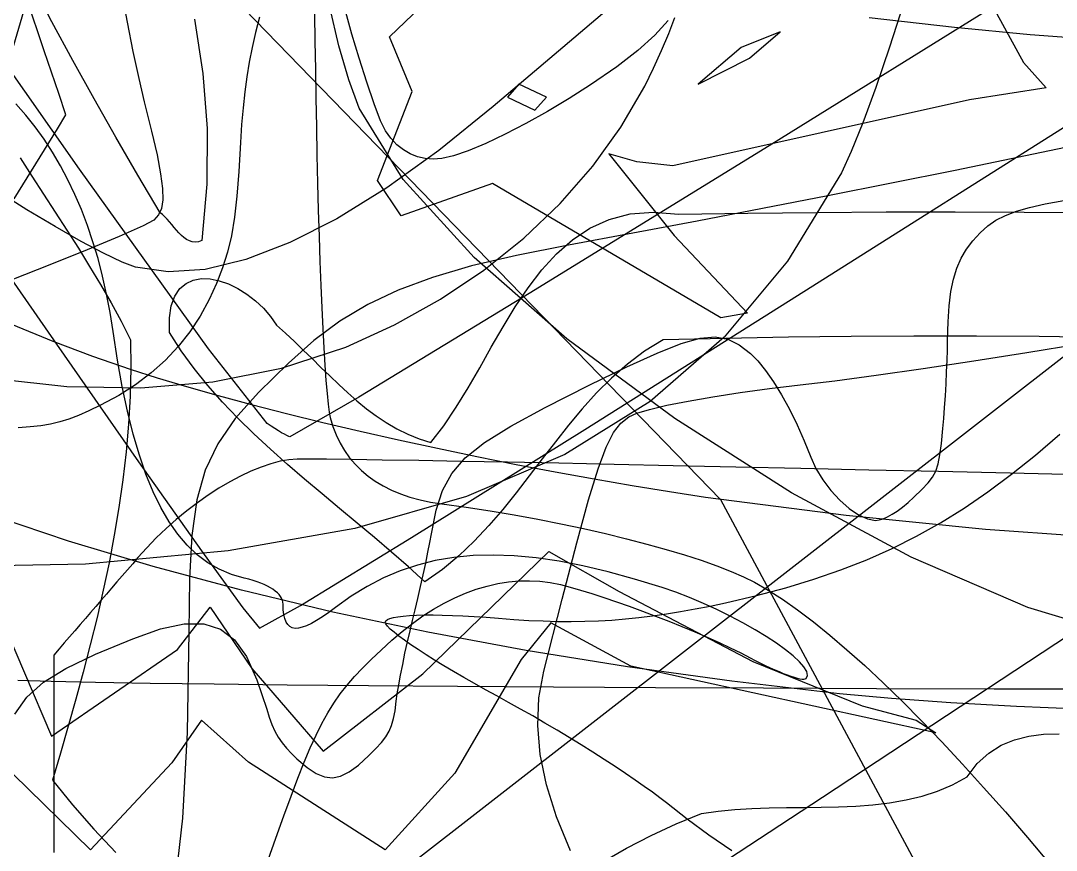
# Model space of a CAD drawing. Extents: x -75 to 75, y -75 to 75.
# Drawn here: x -33.24 to -5.25, y -57.12 to -34.69 of the extents above; entities that cross this region are included whole.
import ezdxf

# ---------------------------------------------------------------- set-up
doc = ezdxf.new("R2010")
doc.units = 0
for name, color, linetype in [('butterfly', 7, 'CONTINUOUS'), ('cat', 7, 'CONTINUOUS'), ('crown', 7, 'CONTINUOUS'), ('darth', 7, 'CONTINUOUS'), ('heart', 7, 'CONTINUOUS'), ('hellokitty', 7, 'CONTINUOUS'), ('ironman', 7, 'CONTINUOUS'), ('jackskellington', 7, 'CONTINUOUS'), ('nes', 7, 'CONTINUOUS'), ('skullbones', 7, 'CONTINUOUS'), ('star', 7, 'CONTINUOUS'), ('stormtrooper', 7, 'CONTINUOUS'), ('thundercats', 7, 'CONTINUOUS'), ('wolf', 7, 'CONTINUOUS')]:
    doc.layers.add(name, color=color, linetype=linetype)

msp = doc.modelspace()

# ---------------------------------------------------------------- linework, layer by layer
at = {"layer": 'butterfly', "color": 7}
for p, q in [((-17.395187, -34.398277), (-18.705168, -35.507052)), ((-9.369595, -34.202229), (-9.755577, -35.398899)), ((-15.725856, -35.036156), (-15.556758, -34.603097)), ((-15.921743, -35.497248), (-15.725856, -35.036156)), ((-18.705168, -35.507052), (-20.467573, -37.009917)), ((-16.139768, -35.973865), (-15.921743, -35.497248)), ((-9.755577, -35.398899), (-10.129051, -36.492059)), ((-16.375278, -36.453479), (-16.139768, -35.973865)), ((-17.016325, -37.563885), (-16.375278, -36.453479)), ((-10.129051, -36.492059), (-10.478501, -37.446983)), ((-20.467573, -37.009917), (-21.936827, -38.197739)), ((-10.478501, -37.446983), (-10.792413, -38.228953)), ((-17.78087, -38.624888), (-17.016325, -37.563885)), ((-21.936827, -38.197739), (-23.350092, -39.209458)), ((-10.792413, -38.228953), (-11.059271, -38.803247)), ((-18.659884, -39.628606), (-17.78087, -38.624888)), ((-11.059271, -38.803247), (-12.515298, -41.19335)), ((-33.076521, -39.798142), (-33.886386, -39.291187)), ((-23.350092, -39.209458), (-24.6982, -40.040952)), ((-19.644338, -40.567147), (-18.659884, -39.628606)), ((-32.311286, -40.256957), (-33.076521, -39.798142)), ((-31.612871, -40.654647), (-32.311286, -40.256957)), ((-24.6982, -40.040952), (-25.971983, -40.68811)), ((-20.7252, -41.432627), (-19.644338, -40.567147)), ((-31.003466, -40.978224), (-31.612871, -40.654647)), ((-25.971983, -40.68811), (-27.16227, -41.146817)), ((-30.50527, -41.2147), (-31.003466, -40.978224)), ((-27.16227, -41.146817), (-28.25989, -41.412962)), ((-30.14047, -41.35109), (-30.50527, -41.2147)), ((-29.25568, -41.482425), (-30.14047, -41.35109)), ((-28.25989, -41.412962), (-29.25568, -41.482425)), ((-21.893443, -42.217154), (-20.7252, -41.432627)), ((-12.515298, -41.19335), (-14.22791, -43.248978)), ((-23.140034, -42.912846), (-21.893443, -42.217154)), ((-24.455947, -43.511809), (-23.140034, -42.912846)), ((-14.22791, -43.248978), (-16.225612, -44.984901)), ((-26.189707, -44.083422), (-24.455947, -43.511809)), ((-28.049373, -44.450968), (-26.189707, -44.083422)), ((-34.017145, -44.35326), (-31.999761, -44.583483)), ((-29.998281, -44.616858), (-28.049373, -44.450968)), ((-31.999761, -44.583483), (-29.998281, -44.616858)), ((-16.225612, -44.984901), (-18.536911, -46.415884)), ((-18.536911, -46.415884), (-21.190314, -47.556697)), ((-21.190314, -47.556697), (-24.214328, -48.422103)), ((-24.214328, -48.422103), (-27.637458, -49.026866)), ((-27.637458, -49.026866), (-31.488213, -49.385753)), ((-31.488213, -49.385753), (-34.411039, -49.436266))]:
    msp.add_line(p, q, dxfattribs=at)
at = {"layer": 'cat', "color": 7}
for p, q in [((-32.801506, -34.931624), (-32.9969, -34.357166)), ((-32.606104, -35.506076), (-32.801506, -34.931624)), ((-32.410702, -36.080533), (-32.606104, -35.506076)), ((-32.215311, -36.654983), (-32.410702, -36.080533)), ((-32.019909, -37.229443), (-32.215311, -36.654983)), ((-32.253758, -37.608307), (-32.019909, -37.229443)), ((-32.487608, -37.98717), (-32.253758, -37.608307)), ((-32.721457, -38.366037), (-32.487608, -37.98717)), ((-32.955306, -38.744903), (-32.721457, -38.366037)), ((-33.189156, -39.123767), (-32.955306, -38.744903)), ((-33.423013, -39.502633), (-33.189156, -39.123767)), ((-26.479617, -46.668095), (-26.743839, -46.758344)), ((-26.228377, -46.601219), (-26.479617, -46.668095)), ((-25.992442, -46.558928), (-26.228377, -46.601219)), ((-25.774154, -46.542531), (-25.992442, -46.558928)), ((-25.468288, -46.541967), (-25.774154, -46.542531)), ((-24.975316, -46.546031), (-25.468288, -46.541967)), ((-24.306125, -46.55413), (-24.975316, -46.546031)), ((-23.471605, -46.566971), (-24.306125, -46.55413)), ((-22.482656, -46.583764), (-23.471605, -46.566971)), ((-21.35016, -46.604394), (-22.482656, -46.583764)), ((-20.085031, -46.628665), (-21.35016, -46.604394)), ((-18.698135, -46.656295), (-20.085031, -46.628665)), ((-17.20039, -46.687051), (-18.698135, -46.656295)), ((-15.602674, -46.720743), (-17.20039, -46.687051)), ((-13.915882, -46.757167), (-15.602674, -46.720743)), ((-27.301826, -47.003809), (-27.590918, -47.156565)), ((-27.018687, -46.870651), (-27.301826, -47.003809)), ((-26.743839, -46.758344), (-27.018687, -46.870651)), ((-12.150921, -46.796017), (-13.915882, -46.757167)), ((-10.318666, -46.837196), (-12.150921, -46.796017)), ((-8.430018, -46.880399), (-10.318666, -46.837196)), ((-6.495871, -46.925422), (-8.430018, -46.880399)), ((-4.527119, -46.972065), (-6.495871, -46.925422)), ((-27.590918, -47.156565), (-27.883613, -47.327665)), ((-28.176946, -47.516409), (-28.4683, -47.721777)), ((-27.883613, -47.327665), (-28.176946, -47.516409)), ((-28.4683, -47.721777), (-28.755882, -47.942048)), ((-28.755882, -47.942048), (-29.037892, -48.175522)), ((-29.312526, -48.42046), (-29.577981, -48.675152)), ((-29.037892, -48.175522), (-29.312526, -48.42046)), ((-29.577981, -48.675152), (-29.83245, -48.937886)), ((-29.83245, -48.937886), (-30.07415, -49.206946)), ((-30.07415, -49.206946), (-30.216435, -49.371611)), ((-30.358709, -49.536285), (-30.500992, -49.70095)), ((-30.216435, -49.371611), (-30.358709, -49.536285)), ((-30.500992, -49.70095), (-30.643268, -49.865624)), ((-30.785551, -50.03029), (-30.927825, -50.194964)), ((-30.643268, -49.865624), (-30.785551, -50.03029)), ((-31.07011, -50.359637), (-31.212384, -50.524303)), ((-30.927825, -50.194964), (-31.07011, -50.359637)), ((-31.212384, -50.524303), (-31.354669, -50.688977)), ((-31.496943, -50.853642), (-31.639228, -51.018316)), ((-31.354669, -50.688977), (-31.496943, -50.853642)), ((-31.781502, -51.182981), (-31.923787, -51.347655)), ((-31.639228, -51.018316), (-31.781502, -51.182981)), ((-31.923787, -51.347655), (-32.066063, -51.51232)), ((-32.208346, -51.676994), (-32.350623, -51.841668)), ((-32.066063, -51.51232), (-32.208346, -51.676994)), ((-32.350623, -51.841668), (-32.350623, -52.025649)), ((-32.350623, -52.025649), (-32.350623, -52.209627)), ((-32.350623, -52.209627), (-32.350623, -52.393607)), ((-32.350623, -52.393607), (-32.350623, -52.577585)), ((-32.350623, -52.577585), (-32.350623, -52.761566)), ((-32.350623, -52.761566), (-32.350623, -52.945544)), ((-32.350623, -52.945544), (-32.350623, -53.129521)), ((-32.350623, -53.129521), (-32.350623, -53.313502)), ((-32.350623, -53.313502), (-32.350623, -53.49748)), ((-32.350623, -53.49748), (-32.350623, -53.681461)), ((-32.350623, -53.681461), (-32.350623, -53.865441)), ((-32.350623, -53.865441), (-32.350623, -54.049419)), ((-32.350623, -54.049419), (-32.350623, -54.233397)), ((-32.350623, -54.233397), (-32.350623, -54.417378)), ((-32.350623, -54.417378), (-32.350623, -54.601356)), ((-32.350623, -54.601356), (-32.350623, -54.785336)), ((-32.350623, -54.785336), (-32.350623, -54.969314)), ((-32.350623, -54.969314), (-32.350623, -55.153292)), ((-32.350623, -55.153292), (-32.350623, -55.337273)), ((-32.350623, -55.337273), (-32.350623, -55.521253)), ((-32.350623, -55.521253), (-32.350623, -55.705231)), ((-32.350623, -55.705231), (-32.350623, -55.889209)), ((-32.350623, -55.889209), (-32.350623, -56.07319)), ((-32.350623, -56.07319), (-32.350623, -56.257167)), ((-32.350623, -56.257167), (-32.350623, -56.441148)), ((-32.350623, -56.441148), (-32.350623, -56.625126)), ((-32.350623, -56.625126), (-32.350623, -56.809104)), ((-32.350623, -56.809104), (-32.350623, -56.993084)), ((-32.350623, -56.993084), (-32.350623, -57.177065))]:
    msp.add_line(p, q, dxfattribs=at)
at = {"layer": 'crown', "color": 7}
for p, q in [((-32.416973, -52.555439), (-33.321749, -52.528797)), ((-31.218903, -52.581262), (-32.416973, -52.555439)), ((-29.74491, -52.606154), (-31.218903, -52.581262)), ((-28.012374, -52.629918), (-29.74491, -52.606154)), ((-26.038671, -52.652439), (-28.012374, -52.629918)), ((-23.841175, -52.673521), (-26.038671, -52.652439)), ((-21.437264, -52.693022), (-23.841175, -52.673521)), ((-18.844314, -52.710802), (-21.437264, -52.693022)), ((-16.079701, -52.72672), (-18.844314, -52.710802)), ((-13.160801, -52.740605), (-16.079701, -52.72672)), ((-10.104991, -52.752317), (-13.160801, -52.740605)), ((-6.929647, -52.761687), (-10.104991, -52.752317)), ((-3.652145, -52.768573), (-6.929647, -52.761687))]:
    msp.add_line(p, q, dxfattribs=at)
at = {"layer": 'darth', "color": 7}
for p, q in [((-10.311164, -34.602747), (-8.000467, -34.863902)), ((-8.000467, -34.863902), (-5.953352, -35.060278)), ((-5.953352, -35.060278), (-4.151285, -35.193455)), ((-4.787649, -38.075077), (-7.980322, -38.737653)), ((-7.980322, -38.737653), (-11.423665, -39.427689)), ((-11.423665, -39.427689), (-14.960884, -40.112021)), ((-14.960884, -40.112021), (-18.435183, -40.757483)), ((-18.435183, -40.757483), (-19.839856, -41.032625)), ((-19.839856, -41.032625), (-21.056517, -41.318948)), ((-21.056517, -41.318948), (-22.11368, -41.628461)), ((-22.11368, -41.628461), (-23.03986, -41.973161)), ((-23.03986, -41.973161), (-23.863571, -42.365058)), ((-23.863571, -42.365058), (-24.613329, -42.816148)), ((-24.613329, -42.816148), (-25.317646, -43.33844)), ((-25.317646, -43.33844), (-26.005039, -43.94393)), ((-7.480715, -43.883755), (-6.047864, -43.657035)), ((-6.047864, -43.657035), (-4.595975, -43.418179)), ((-26.005039, -43.94393), (-26.814557, -44.738171)), ((-8.85201, -44.091747), (-7.480715, -43.883755)), ((-10.119232, -44.274418), (-8.85201, -44.091747)), ((-12.171385, -44.537441), (-11.239863, -44.425181)), ((-11.239863, -44.425181), (-10.119232, -44.274418)), ((-26.814557, -44.738171), (-27.444811, -45.445962)), ((-14.531849, -44.856598), (-13.79506, -44.743539)), ((-13.79506, -44.743539), (-13.002723, -44.636128)), ((-13.002723, -44.636128), (-12.171385, -44.537441)), ((-15.772601, -45.087348), (-15.196545, -44.972227)), ((-15.196545, -44.972227), (-14.531849, -44.856598)), ((-16.803461, -45.398899), (-16.592605, -45.303762)), ((-16.592605, -45.303762), (-16.24347, -45.198885)), ((-16.24347, -45.198885), (-15.772601, -45.087348)), ((-27.444811, -45.445962), (-27.917883, -46.126916)), ((-17.218017, -45.825627), (-17.019908, -45.571972)), ((-17.019908, -45.571972), (-16.803461, -45.398899)), ((-17.417133, -46.217696), (-17.218017, -45.825627)), ((-27.917883, -46.126916), (-28.255849, -46.840645)), ((-17.636605, -46.806011), (-17.417133, -46.217696)), ((-28.255849, -46.840645), (-28.480791, -47.646765)), ((-17.895779, -47.648402), (-17.636605, -46.806011)), ((-28.480791, -47.646765), (-28.614788, -48.60489)), ((-18.214002, -48.802696), (-17.895779, -47.648402)), ((-28.614788, -48.60489), (-28.679919, -49.77463)), ((-18.610622, -50.326725), (-18.214002, -48.802696)), ((-28.679919, -49.77463), (-28.698263, -51.215606)), ((-19.104986, -52.278317), (-18.610622, -50.326725)), ((-28.698263, -51.215606), (-28.73973, -53.938878)), ((-19.234441, -52.997887), (-19.104986, -52.278317)), ((-19.265904, -53.7459), (-19.234441, -52.997887)), ((-19.197887, -54.528062), (-19.265904, -53.7459)), ((-28.73973, -53.938878), (-28.865977, -56.249124)), ((-19.028902, -55.350088), (-19.197887, -54.528062)), ((-18.757459, -56.217685), (-19.028902, -55.350088)), ((-28.865977, -56.249124), (-29.092562, -58.205124)), ((-18.382071, -57.136566), (-18.757459, -56.217685))]:
    msp.add_line(p, q, dxfattribs=at)
at = {"layer": 'heart', "color": 7}
for p, q in [((-34.54575, -26.797892), (-14.322763, -47.638225)), ((-14.322763, -47.638225), (-1.613943, -71.309614))]:
    msp.add_line(p, q, dxfattribs=at)
at = {"layer": 'hellokitty', "color": 7}
for p, q in [((-33.494139, -42.89786), (-32.376344, -43.354083)), ((-32.376344, -43.354083), (-31.302006, -43.762721)), ((-31.302006, -43.762721), (-30.288546, -44.114553)), ((-30.288546, -44.114553), (-29.556182, -44.346413)), ((-29.556182, -44.346413), (-28.760211, -44.58315)), ((-28.760211, -44.58315), (-27.907401, -44.823259)), ((-27.907401, -44.823259), (-27.004523, -45.065236)), ((-27.004523, -45.065236), (-26.058346, -45.30758)), ((-26.058346, -45.30758), (-25.07564, -45.54879)), ((-25.07564, -45.54879), (-24.063175, -45.787364)), ((-24.063175, -45.787364), (-23.027718, -46.021797)), ((-23.027718, -46.021797), (-21.976042, -46.250586)), ((-21.976042, -46.250586), (-20.914913, -46.472232)), ((-20.914913, -46.472232), (-19.851103, -46.685231)), ((-19.851103, -46.685231), (-18.79138, -46.888078)), ((-18.79138, -46.888078), (-17.742515, -47.079275)), ((-17.742515, -47.079275), (-16.711276, -47.257318)), ((-16.711276, -47.257318), (-15.704433, -47.420702)), ((-15.704433, -47.420702), (-14.728756, -47.567929)), ((-14.728756, -47.567929), (-10.930908, -48.06096)), ((-31.948831, -48.757975), (-34.141593, -48.023148)), ((-10.930908, -48.06096), (-7.160093, -48.438141)), ((-7.160093, -48.438141), (-3.425162, -48.700405)), ((-29.660068, -49.445714), (-31.948831, -48.757975)), ((-27.27721, -50.085752), (-29.660068, -49.445714)), ((-24.802157, -50.677493), (-27.27721, -50.085752)), ((-22.236808, -51.22033), (-24.802157, -50.677493)), ((-19.583065, -51.713663), (-22.236808, -51.22033)), ((-16.842829, -52.156885), (-19.583065, -51.713663)), ((-14.018, -52.549391), (-16.842829, -52.156885)), ((-11.110478, -52.890584), (-14.018, -52.549391)), ((-9.702547, -53.019892), (-11.110892, -52.889314)), ((-11.110892, -52.889314), (-11.110892, -52.889314)), ((-11.110892, -52.889314), (-11.110892, -52.889317)), ((-11.110892, -52.889317), (-11.110892, -52.889317)), ((-11.110892, -52.889317), (-11.110892, -52.889319)), ((-11.110892, -52.889319), (-11.110892, -52.889319)), ((-11.110892, -52.889319), (-11.110892, -52.889322)), ((-11.110892, -52.889322), (-11.110892, -52.889322)), ((-11.110892, -52.889322), (-11.110892, -52.889325)), ((-11.110892, -52.889325), (-11.110891, -52.889325)), ((-11.110891, -52.889325), (-11.110891, -52.889325)), ((-11.110891, -52.889325), (-11.110891, -52.889328)), ((-11.110891, -52.889328), (-11.110891, -52.889328)), ((-11.110891, -52.889328), (-11.110891, -52.889331)), ((-11.110891, -52.889331), (-11.110891, -52.889331)), ((-11.110891, -52.889331), (-11.110891, -52.889333)), ((-11.110891, -52.889333), (-11.110478, -52.890584)), ((-8.096034, -53.133724), (-9.702547, -53.019892)), ((-6.322123, -53.230755), (-8.096034, -53.133724)), ((-4.411588, -53.310931), (-6.322123, -53.230755))]:
    msp.add_line(p, q, dxfattribs=at)
at = {"layer": 'ironman', "color": 7}
for p, q in [((-32.40026, -34.714118), (-32.956206, -33.663472)), ((-28.548243, -34.642191), (-28.322631, -36.114956)), ((-31.835474, -35.759771), (-32.40026, -34.714118)), ((-31.260951, -36.799853), (-31.835474, -35.759771)), ((-28.322631, -36.114956), (-28.207882, -37.605185)), ((-30.675803, -37.833788), (-31.260951, -36.799853)), ((-28.207882, -37.605185), (-28.212564, -39.111925)), ((-30.079137, -38.860998), (-30.675803, -37.833788)), ((-33.258689, -38.396613), (-32.942855, -38.887298)), ((-32.942855, -38.887298), (-32.625575, -39.376576)), ((-29.470059, -39.880904), (-30.079137, -38.860998)), ((-28.212564, -39.111925), (-28.345251, -40.63422)), ((-32.625575, -39.376576), (-32.30884, -39.86508)), ((-32.30884, -39.86508), (-31.994644, -40.353434)), ((-29.407477, -39.929342), (-29.470059, -39.880904)), ((-29.345644, -39.987691), (-29.407477, -39.929342)), ((-29.284179, -40.053765), (-29.345644, -39.987691)), ((-17.338981, -40.060369), (-16.768544, -39.912197)), ((-16.768544, -39.912197), (-16.140246, -39.862932)), ((-16.140246, -39.862932), (-15.448231, -39.923331)), ((-15.448231, -39.923331), (-13.583136, -39.892029)), ((-13.583136, -39.892029), (-11.717393, -39.87058)), ((-11.717393, -39.87058), (-9.851134, -39.858529)), ((-9.851134, -39.858529), (-7.984489, -39.855481)), ((-7.984489, -39.855481), (-6.11759, -39.861013)), ((-6.11759, -39.861013), (-4.250569, -39.874701)), ((-29.2227, -40.125402), (-29.284179, -40.053765)), ((-29.160828, -40.200447), (-29.2227, -40.125402)), ((-29.098181, -40.276743), (-29.160828, -40.200447)), ((-29.034379, -40.352139), (-29.098181, -40.276743)), ((-18.329681, -40.610426), (-17.857409, -40.296699)), ((-17.857409, -40.296699), (-17.338981, -40.060369)), ((-31.994644, -40.353434), (-31.684979, -40.84228)), ((-28.969036, -40.42447), (-29.034379, -40.352139)), ((-28.901779, -40.491588), (-28.969036, -40.42447)), ((-28.83222, -40.551329), (-28.901779, -40.491588)), ((-28.759983, -40.601542), (-28.83222, -40.551329)), ((-31.684979, -40.84228), (-31.38183, -41.33224)), ((-28.684683, -40.640071), (-28.759983, -40.601542)), ((-28.60594, -40.664765), (-28.684683, -40.640071)), ((-28.523376, -40.673457), (-28.60594, -40.664765)), ((-28.436607, -40.664003), (-28.523376, -40.673457)), ((-28.345251, -40.63422), (-28.436607, -40.664003)), ((-18.761651, -40.990799), (-18.329681, -40.610426)), ((-19.159173, -41.427061), (-18.761651, -40.990799)), ((-31.38183, -41.33224), (-31.087193, -41.823948)), ((-19.5281, -41.908459), (-19.159173, -41.427061)), ((-28.77441, -41.78981), (-28.577752, -41.700808)), ((-28.577752, -41.700808), (-28.358821, -41.661718)), ((-28.358821, -41.661718), (-28.123358, -41.668717)), ((-28.123358, -41.668717), (-27.877104, -41.717976)), ((-31.087193, -41.823948), (-30.803057, -42.318037)), ((-29.077954, -42.132851), (-28.943057, -41.93255)), ((-28.943057, -41.93255), (-28.77441, -41.78981)), ((-27.877104, -41.717976), (-27.625799, -41.805668)), ((-27.625799, -41.805668), (-27.375183, -41.927969)), ((-27.375183, -41.927969), (-27.130996, -42.081052)), ((-19.874285, -42.424234), (-19.5281, -41.908459)), ((-29.173356, -42.394545), (-29.077954, -42.132851)), ((-27.130996, -42.081052), (-26.898979, -42.261093)), ((-26.898979, -42.261093), (-26.684872, -42.464265)), ((-30.803057, -42.318037), (-30.531415, -42.815137)), ((-29.223527, -42.721454), (-29.173356, -42.394545)), ((-26.684872, -42.464265), (-26.494414, -42.686743)), ((-20.203581, -42.963634), (-19.874285, -42.424234)), ((-30.531415, -42.815137), (-30.274254, -43.315882)), ((-29.22268, -43.117403), (-29.223527, -42.721454)), ((-26.494414, -42.686743), (-26.333346, -42.924702)), ((-26.333346, -42.924702), (-26.086578, -43.139687)), ((-20.521843, -43.515904), (-20.203581, -42.963634)), ((-30.274254, -43.315882), (-30.266183, -44.077388)), ((-28.90277, -43.612404), (-29.22268, -43.117403)), ((-26.086578, -43.139687), (-25.844016, -43.363094)), ((-25.844016, -43.363094), (-25.604344, -43.592643)), ((-15.879882, -43.3188), (-16.376347, -43.627971)), ((-14.185606, -43.278078), (-15.879882, -43.3188)), ((-12.491211, -43.248306), (-14.185606, -43.278078)), ((-10.796733, -43.229115), (-12.491211, -43.248306)), ((-9.102206, -43.22014), (-10.796733, -43.229115)), ((-7.407665, -43.220987), (-9.102206, -43.22014)), ((-5.713146, -43.231316), (-7.407665, -43.220987)), ((-4.018682, -43.250733), (-5.713146, -43.231316)), ((-28.554756, -44.090251), (-28.90277, -43.612404)), ((-25.604344, -43.592643), (-25.366246, -43.826038)), ((-20.834923, -44.070287), (-20.521843, -43.515904)), ((-16.376347, -43.627971), (-16.837983, -43.973561)), ((-25.366246, -43.826038), (-25.128405, -44.060991)), ((-30.266183, -44.077388), (-30.284443, -44.836675)), ((-28.181469, -44.552512), (-28.554756, -44.090251)), ((-25.128405, -44.060991), (-24.889503, -44.295215)), ((-21.148675, -44.616031), (-20.834923, -44.070287)), ((-16.837983, -43.973561), (-17.269561, -44.35061)), ((-24.889503, -44.295215), (-24.648225, -44.526423)), ((-17.269561, -44.35061), (-17.675854, -44.754159)), ((-27.785739, -45.000757), (-28.181469, -44.552512)), ((-24.648225, -44.526423), (-24.403253, -44.752325)), ((-24.403253, -44.752325), (-24.153271, -44.970629)), ((-21.468953, -45.142379), (-21.148675, -44.616031)), ((-17.675854, -44.754159), (-18.061633, -45.179245)), ((-30.284443, -44.836675), (-30.327377, -45.593722)), ((-27.370392, -45.436559), (-27.785739, -45.000757)), ((-24.153271, -44.970629), (-23.896961, -45.179053)), ((-23.896961, -45.179053), (-23.633008, -45.375302)), ((-21.801609, -45.638576), (-21.468953, -45.142379)), ((-18.061633, -45.179245), (-18.43167, -45.620909)), ((-30.327377, -45.593722), (-30.393358, -46.348506)), ((-26.938259, -45.861481), (-27.370392, -45.436559)), ((-23.633008, -45.375302), (-23.360094, -45.557093)), ((-23.360094, -45.557093), (-23.076902, -45.722131)), ((-18.43167, -45.620909), (-18.790737, -46.074186)), ((-26.492168, -46.277098), (-26.938259, -45.861481)), ((-23.076902, -45.722131), (-22.782117, -45.868133)), ((-22.782117, -45.868133), (-22.474421, -45.992807)), ((-22.152497, -46.093868), (-21.801609, -45.638576)), ((-22.474421, -45.992807), (-22.152497, -46.093868)), ((-18.790737, -46.074186), (-19.143605, -46.534121)), ((-30.393358, -46.348506), (-30.480742, -47.101001)), ((-26.034948, -46.68498), (-26.492168, -46.277098)), ((-25.569428, -47.086695), (-26.034948, -46.68498)), ((-19.143605, -46.534121), (-19.495046, -46.995749)), ((-19.495046, -46.995749), (-19.849832, -47.454112)), ((-30.480742, -47.101001), (-30.587896, -47.851184)), ((-25.098436, -47.48381), (-25.569428, -47.086695)), ((-24.624802, -47.877899), (-25.098436, -47.48381)), ((-19.849832, -47.454112), (-20.212734, -47.904245)), ((-30.587896, -47.851184), (-30.713186, -48.599028)), ((-24.151354, -48.270533), (-24.624802, -47.877899)), ((-20.212734, -47.904245), (-20.588524, -48.34119)), ((-23.680922, -48.663276), (-24.151354, -48.270533)), ((-20.588524, -48.34119), (-20.981975, -48.759988)), ((-30.713186, -48.599028), (-30.854969, -49.344512)), ((-23.216333, -49.057701), (-23.680922, -48.663276)), ((-20.981975, -48.759988), (-21.397857, -49.155675)), ((-22.760417, -49.455378), (-23.216333, -49.057701)), ((-21.397857, -49.155675), (-21.840942, -49.523289)), ((-30.854969, -49.344512), (-31.011611, -50.087612)), ((-22.316003, -49.857874), (-22.760417, -49.455378)), ((-21.840942, -49.523289), (-22.316003, -49.857874)), ((-31.011611, -50.087612), (-31.181475, -50.828301)), ((-31.181475, -50.828301), (-31.362924, -51.566561)), ((-31.362924, -51.566561), (-31.554321, -52.302359)), ((-31.554321, -52.302359), (-31.754033, -53.03568)), ((-31.754033, -53.03568), (-31.960416, -53.766494)), ((-31.960416, -53.766494), (-32.171838, -54.49478)), ((-5.993847, -54.035415), (-5.591419, -53.983337)), ((-5.591419, -53.983337), (-5.173957, -53.967166)), ((-7.076491, -54.493279), (-6.739826, -54.281767)), ((-6.739826, -54.281767), (-6.377797, -54.132017)), ((-6.377797, -54.132017), (-5.993847, -54.035415)), ((-32.171838, -54.49478), (-32.386662, -55.220514)), ((-7.384346, -54.775173), (-7.076491, -54.493279)), ((-7.659948, -55.136071), (-7.384346, -54.775173)), ((-8.050064, -55.348573), (-7.659948, -55.136071)), ((-32.386662, -55.220514), (-31.843359, -55.892375)), ((-8.456298, -55.520579), (-8.050064, -55.348573)), ((-9.309978, -55.760589), (-8.876864, -55.65646)), ((-8.876864, -55.65646), (-8.456298, -55.520579)), ((-31.843359, -55.892375), (-31.269692, -56.545339)), ((-13.938682, -56.017005), (-13.478232, -55.990024)), ((-13.478232, -55.990024), (-13.012486, -55.974982)), ((-13.012486, -55.974982), (-12.543227, -55.967531)), ((-12.543227, -55.967531), (-12.072241, -55.963298)), ((-12.072241, -55.963298), (-11.601313, -55.957907)), ((-11.601313, -55.957907), (-11.132225, -55.946985)), ((-11.132225, -55.946985), (-10.666763, -55.926157)), ((-10.666763, -55.926157), (-10.206712, -55.891066)), ((-10.206712, -55.891066), (-9.753855, -55.837334)), ((-9.753855, -55.837334), (-9.309978, -55.760589)), ((-15.527519, -56.405523), (-14.836556, -56.124325)), ((-14.836556, -56.124325), (-14.392051, -56.060317)), ((-14.392051, -56.060317), (-13.938682, -56.017005)), ((-31.269692, -56.545339), (-30.673108, -57.184047)), ((-16.202673, -56.718677), (-15.527519, -56.405523)), ((-16.863426, -57.060727), (-16.202673, -56.718677)), ((-17.511187, -57.42861), (-16.863426, -57.060727))]:
    msp.add_line(p, q, dxfattribs=at)
at = {"layer": 'jackskellington', "color": 7}
for p, q in [((-26.790993, -34.593087), (-26.897736, -35.007206)), ((-24.289841, -35.047798), (-24.452284, -34.452766)), ((-15.744524, -34.679972), (-16.10068, -35.083143)), ((-26.897736, -35.007206), (-26.989783, -35.408376)), ((-24.096078, -35.700691), (-24.289841, -35.047798)), ((-16.10068, -35.083143), (-16.558034, -35.49444)), ((-26.989783, -35.408376), (-27.068319, -35.804489)), ((-16.558034, -35.49444), (-17.131675, -35.933575)), ((-27.068319, -35.804489), (-27.134525, -36.203427)), ((-23.889862, -36.350019), (-24.096078, -35.700691)), ((-17.131675, -35.933575), (-17.836695, -36.420258)), ((-27.134525, -36.203427), (-27.189584, -36.613076)), ((-23.690059, -36.934357), (-23.889862, -36.350019)), ((-27.189584, -36.613076), (-27.234678, -37.041322)), ((-17.836695, -36.420258), (-18.413227, -36.790568)), ((-23.515538, -37.392283), (-23.690059, -36.934357)), ((-18.413227, -36.790568), (-19.001557, -37.142711)), ((-27.234678, -37.041322), (-27.270991, -37.496056)), ((-19.001557, -37.142711), (-19.585254, -37.468531)), ((-27.270991, -37.496056), (-27.299705, -37.985158)), ((-23.385164, -37.662369), (-23.515538, -37.392283)), ((-19.585254, -37.468531), (-20.147889, -37.759869)), ((-23.235037, -37.866828), (-23.385164, -37.662369)), ((-20.147889, -37.759869), (-20.673032, -38.008568)), ((-27.299705, -37.985158), (-27.344633, -38.767351)), ((-23.073184, -38.039889), (-23.235037, -37.866828)), ((-22.899666, -38.181526), (-23.073184, -38.039889)), ((-20.673032, -38.008568), (-21.144253, -38.206477)), ((-22.714543, -38.291708), (-22.899666, -38.181526)), ((-22.517876, -38.370403), (-22.714543, -38.291708)), ((-21.545123, -38.345429), (-21.859211, -38.417274)), ((-21.144253, -38.206477), (-21.545123, -38.345429)), ((-22.309724, -38.417585), (-22.517876, -38.370403)), ((-22.090149, -38.43322), (-22.309724, -38.417585)), ((-21.859211, -38.417274), (-22.090149, -38.43322)), ((-27.344633, -38.767351), (-27.398071, -39.432349)), ((-27.398071, -39.432349), (-27.464553, -40.002728)), ((-6.325939, -39.840289), (-5.971273, -39.73841)), ((-5.971273, -39.73841), (-5.548383, -39.643044)), ((-5.548383, -39.643044), (-5.045081, -39.548796)), ((-27.464553, -40.002728), (-27.548616, -40.501082)), ((-6.879348, -40.085148), (-6.624568, -39.95407)), ((-6.624568, -39.95407), (-6.325939, -39.840289)), ((-7.30611, -40.420761), (-7.102466, -40.238914)), ((-7.102466, -40.238914), (-6.879348, -40.085148)), ((-27.548616, -40.501082), (-27.654795, -40.949987)), ((-7.502467, -40.636083), (-7.30611, -40.420761)), ((-7.817581, -41.107834), (-7.674131, -40.863576)), ((-7.674131, -40.863576), (-7.502467, -40.636083)), ((-27.654795, -40.949987), (-27.787625, -41.372034)), ((-7.934644, -41.376033), (-7.817581, -41.107834)), ((-27.787625, -41.372034), (-27.951643, -41.789804)), ((-8.027147, -41.675338), (-7.934644, -41.376033)), ((-8.096918, -42.012921), (-8.027147, -41.675338)), ((-27.951643, -41.789804), (-28.151384, -42.225883)), ((-28.151384, -42.225883), (-28.393446, -42.675897)), ((-8.145783, -42.395956), (-8.096918, -42.012921)), ((-8.175569, -42.831608), (-8.145783, -42.395956)), ((-28.393446, -42.675897), (-28.67137, -43.099759)), ((-8.188105, -43.327055), (-8.175569, -42.831608)), ((-28.67137, -43.099759), (-28.985041, -43.497359)), ((-15.391549, -43.419223), (-14.879323, -43.276116)), ((-14.879323, -43.276116), (-14.469027, -43.237762)), ((-14.469027, -43.237762), (-14.127253, -43.297582)), ((-14.127253, -43.297582), (-13.82059, -43.449011)), ((-8.192494, -43.585762), (-8.188105, -43.327055)), ((-28.985041, -43.497359), (-29.334347, -43.868586)), ((-16.039114, -43.673649), (-15.391549, -43.419223)), ((-13.82059, -43.449011), (-13.515631, -43.685474)), ((-8.201203, -43.875472), (-8.192494, -43.585762)), ((-29.334347, -43.868586), (-29.71918, -44.213334)), ((-16.855426, -44.045968), (-16.039114, -43.673649)), ((-13.515631, -43.685474), (-13.317529, -43.885479)), ((-13.317529, -43.885479), (-13.108549, -44.144557)), ((-8.213714, -44.186379), (-8.201203, -43.875472)), ((-29.71918, -44.213334), (-30.139423, -44.531492)), ((-17.873896, -44.54275), (-16.855426, -44.045968)), ((-13.108549, -44.144557), (-12.893339, -44.454702)), ((-8.229504, -44.508691), (-8.213714, -44.186379)), ((-12.893339, -44.454702), (-12.676545, -44.807914)), ((-8.248055, -44.832609), (-8.229504, -44.508691)), ((-30.139423, -44.531492), (-30.594972, -44.822951)), ((-19.065478, -45.145195), (-17.873896, -44.54275)), ((-30.594972, -44.822951), (-31.085708, -45.087605)), ((-12.676545, -44.807914), (-12.462815, -45.196187)), ((-8.268843, -45.148328), (-8.248055, -44.832609)), ((-31.403338, -45.240092), (-31.684869, -45.363909)), ((-31.085708, -45.087605), (-31.403338, -45.240092)), ((-19.997147, -45.651335), (-19.065478, -45.145195)), ((-12.462815, -45.196187), (-12.256796, -45.611514)), ((-8.291348, -45.446055), (-8.268843, -45.148328)), ((-32.437824, -45.597377), (-32.699912, -45.640557)), ((-32.189615, -45.539144), (-32.437824, -45.597377)), ((-31.942797, -45.462458), (-32.189615, -45.539144)), ((-31.684869, -45.363909), (-31.942797, -45.462458)), ((-12.256796, -45.611514), (-12.063135, -46.045896)), ((-8.315049, -45.71599), (-8.291348, -45.446055)), ((-32.988383, -45.672098), (-33.315727, -45.69541)), ((-32.699912, -45.640557), (-32.988383, -45.672098)), ((-20.704873, -46.095037), (-19.997147, -45.651335)), ((-8.354889, -46.118094), (-8.315049, -45.71599)), ((-21.224627, -46.510163), (-20.704873, -46.095037)), ((-12.063135, -46.045896), (-11.886481, -46.491327)), ((-8.393566, -46.429538), (-8.354889, -46.118094)), ((-8.439939, -46.671315), (-8.393566, -46.429538)), ((-21.592378, -46.930575), (-21.224627, -46.510163)), ((-11.886481, -46.491327), (-11.745462, -46.801001)), ((-8.502864, -46.864422), (-8.439939, -46.671315)), ((-21.844098, -47.390143), (-21.592378, -46.930575)), ((-11.745462, -46.801001), (-11.559406, -47.105327)), ((-8.713801, -47.188617), (-8.591199, -47.029858)), ((-8.591199, -47.029858), (-8.502864, -46.864422)), ((-11.559406, -47.105327), (-11.339684, -47.393228)), ((-8.879529, -47.361695), (-8.713801, -47.188617)), ((-22.015756, -47.922725), (-21.844098, -47.390143)), ((-11.339684, -47.393228), (-11.097667, -47.65362)), ((-9.254631, -47.71296), (-9.097239, -47.570088)), ((-9.097239, -47.570088), (-8.879529, -47.361695)), ((-11.097667, -47.65362), (-10.844724, -47.87543)), ((-9.550079, -47.946299), (-9.405877, -47.838543)), ((-9.405877, -47.838543), (-9.254631, -47.71296)), ((-22.143322, -48.562189), (-22.015756, -47.922725)), ((-10.844724, -47.87543), (-10.592227, -48.047583)), ((-10.592227, -48.047583), (-10.351545, -48.158998)), ((-9.931457, -48.157153), (-9.813766, -48.106147)), ((-9.813766, -48.106147), (-9.686341, -48.035681)), ((-9.686341, -48.035681), (-9.550079, -47.946299)), ((-10.351545, -48.158998), (-10.13405, -48.198597)), ((-10.13405, -48.198597), (-10.038517, -48.188155)), ((-10.038517, -48.188155), (-9.931457, -48.157153)), ((-22.184315, -48.793702), (-22.143322, -48.562189)), ((-22.235843, -49.061963), (-22.184315, -48.793702)), ((-22.295828, -49.357359), (-22.235843, -49.061963)), ((-22.362192, -49.670281), (-22.295828, -49.357359)), ((-22.432858, -49.99112), (-22.362192, -49.670281)), ((-22.505747, -50.310268), (-22.432858, -49.99112)), ((-22.578782, -50.618111), (-22.505747, -50.310268)), ((-22.649886, -50.905043), (-22.578782, -50.618111)), ((-22.719643, -51.188676), (-22.649886, -50.905043)), ((-30.215673, -51.399855), (-29.461722, -51.135517)), ((-29.461722, -51.135517), (-28.825619, -50.998086)), ((-28.825619, -50.998086), (-28.291491, -50.995828)), ((-28.291491, -50.995828), (-27.843463, -51.137298)), ((-27.843463, -51.137298), (-27.465667, -51.430758)), ((-22.788821, -51.48707), (-22.719643, -51.188676)), ((-31.224556, -51.818407), (-30.215673, -51.399855)), ((-27.465667, -51.430758), (-27.142227, -51.884563)), ((-22.855613, -51.791272), (-22.788821, -51.48707)), ((-32.019762, -52.200945), (-31.224556, -51.818407)), ((-27.142227, -51.884563), (-26.857273, -52.507078)), ((-22.91821, -52.092341), (-22.855613, -51.791272)), ((-32.628857, -52.578356), (-32.019762, -52.200945)), ((-22.974806, -52.381328), (-22.91821, -52.092341)), ((-33.079405, -52.98153), (-32.628857, -52.578356)), ((-26.857273, -52.507078), (-26.594931, -53.306655)), ((-23.023593, -52.649287), (-22.974806, -52.381328)), ((-23.090513, -53.086333), (-23.062765, -52.88727)), ((-23.062765, -52.88727), (-23.023593, -52.649287)), ((-33.398971, -53.441357), (-33.079405, -52.98153)), ((-23.125657, -53.345517), (-23.090513, -53.086333)), ((-26.594931, -53.306655), (-26.52747, -53.52216)), ((-23.165721, -53.560353), (-23.125657, -53.345517)), ((-26.52747, -53.52216), (-26.454231, -53.717255)), ((-26.454231, -53.717255), (-26.373121, -53.895382)), ((-23.283732, -53.902875), (-23.216485, -53.742313)), ((-23.216485, -53.742313), (-23.165721, -53.560353)), ((-26.373121, -53.895382), (-26.282047, -54.059977)), ((-23.37324, -54.05352), (-23.283732, -53.902875)), ((-26.282047, -54.059977), (-26.178918, -54.214477)), ((-26.178918, -54.214477), (-26.061641, -54.362319)), ((-23.642169, -54.370955), (-23.490792, -54.205719)), ((-23.490792, -54.205719), (-23.37324, -54.05352)), ((-26.061641, -54.362319), (-25.928122, -54.506944)), ((-25.928122, -54.506944), (-25.77627, -54.651786)), ((-24.11373, -54.81456), (-23.83315, -54.560699)), ((-23.83315, -54.560699), (-23.642169, -54.370955)), ((-25.77627, -54.651786), (-25.503824, -54.879723)), ((-24.364328, -54.998245), (-24.11373, -54.81456)), ((-25.503824, -54.879723), (-25.259036, -55.040183)), ((-25.259036, -55.040183), (-25.032299, -55.132715)), ((-25.032299, -55.132715), (-24.814006, -55.156873)), ((-24.814006, -55.156873), (-24.594551, -55.112198)), ((-24.594551, -55.112198), (-24.364328, -54.998245))]:
    msp.add_line(p, q, dxfattribs=at)
at = {"layer": 'nes', "color": 7}
for p, q in [((-31.652131, -38.705242), (-36.376734, -31.969258)), ((-5.514709, -33.414846), (-12.942803, -38.028095)), ((-11.831158, -41.860433), (-4.394416, -37.154903)), ((-12.942803, -38.028095), (-19.450159, -42.04077)), ((-28.170155, -43.556434), (-31.652131, -38.705242)), ((-34.940212, -39.596912), (-32.280544, -43.435225)), ((-17.995512, -45.739719), (-11.831158, -41.860433)), ((-19.450159, -42.04077), (-24.102374, -44.870847)), ((-32.280544, -43.435225), (-30.061922, -46.612914)), ((-26.581862, -45.577831), (-28.170155, -43.556434)), ((-24.102374, -44.870847), (-25.965045, -45.936312)), ((-26.477004, -45.648522), (-26.581862, -45.577831)), ((-26.375014, -45.714776), (-26.477004, -45.648522)), ((-26.278425, -45.775112), (-26.375014, -45.714776)), ((-26.189766, -45.828052), (-26.278425, -45.775112)), ((-26.111569, -45.872118), (-26.189766, -45.828052)), ((-26.046364, -45.905832), (-26.111569, -45.872118)), ((-25.996679, -45.927732), (-26.046364, -45.905832)), ((-22.681252, -48.662596), (-17.995512, -45.739719)), ((-25.965045, -45.936312), (-25.996679, -45.927732)), ((-30.061922, -46.612914), (-28.35831, -49.023603)), ((1.690602, -46.956554), (-5.258445, -51.538841)), ((-25.682153, -50.498897), (-22.681252, -48.662596)), ((-28.35831, -49.023603), (-27.243676, -50.56091)), ((-27.243676, -50.56091), (-26.791987, -51.118454)), ((-26.791987, -51.118454), (-25.682153, -50.498897)), ((-5.258445, -51.538841), (-11.568746, -55.691315)), ((-11.568746, -55.691315), (-17.087277, -59.313688))]:
    msp.add_line(p, q, dxfattribs=at)
at = {"layer": 'skullbones', "color": 7}
for p, q in [((-30.517663, -33.896153), (-30.365666, -34.73152)), ((-24.643199, -35.370516), (-24.888259, -34.321279)), ((-30.365666, -34.73152), (-30.209676, -35.524231)), ((-30.209676, -35.524231), (-30.054172, -36.248698)), ((-24.377773, -36.285097), (-24.643199, -35.370516)), ((-30.054172, -36.248698), (-29.903634, -36.879332)), ((-24.094179, -37.052216), (-24.377773, -36.285097)), ((-29.903634, -36.879332), (-29.706395, -37.672292)), ((-22.908538, -38.978377), (-24.094179, -37.052216)), ((-29.706395, -37.672292), (-29.559315, -38.314811)), ((-29.559315, -38.314811), (-29.460836, -38.82596)), ((-29.460836, -38.82596), (-29.409413, -39.224814)), ((-20.981362, -41.09481), (-22.908538, -38.978377)), ((-29.409413, -39.224814), (-29.403486, -39.530446)), ((-29.403486, -39.530446), (-29.441507, -39.761933)), ((-29.52192, -39.938348), (-29.643177, -40.078767)), ((-29.441507, -39.761933), (-29.52192, -39.938348)), ((-29.930948, -40.234743), (-30.580909, -40.522313)), ((-29.643177, -40.078767), (-29.930948, -40.234743)), ((-30.580909, -40.522313), (-31.551555, -40.925022)), ((-31.551555, -40.925022), (-32.801385, -41.426418)), ((-18.478196, -43.288021), (-20.981362, -41.09481)), ((-32.801385, -41.426418), (-34.288888, -42.010053)), ((-15.564587, -45.444523), (-18.478196, -43.288021)), ((-12.406082, -47.450821), (-15.564587, -45.444523)), ((-9.168227, -49.193422), (-12.406082, -47.450821)), ((-6.016568, -50.558835), (-9.168227, -49.193422)), ((-3.116652, -51.433572), (-6.016568, -50.558835))]:
    msp.add_line(p, q, dxfattribs=at)
at = {"layer": 'star', "color": 7}
for p, q in [((-45.095722, -74.904165), (-28.237284, -17.734156)), ((0.780248, -39.238586), (-45.095722, -74.904165))]:
    msp.add_line(p, q, dxfattribs=at)
at = {"layer": 'stormtrooper', "color": 7}
for p, q in [((-25.306006, -34.510263), (-25.290453, -35.245198)), ((-25.290453, -35.245198), (-25.27639, -36.002722)), ((-25.27639, -36.002722), (-25.263975, -36.778777)), ((-33.107215, -37.238618), (-33.374434, -36.935839)), ((-25.263975, -36.778777), (-25.251145, -37.558559)), ((-32.85291, -37.557318), (-33.107215, -37.238618)), ((-32.611574, -37.891822), (-32.85291, -37.557318)), ((-25.251145, -37.558559), (-25.235869, -38.327025)), ((-32.383264, -38.242003), (-32.611574, -37.891822)), ((-32.168036, -38.60774), (-32.383264, -38.242003)), ((-25.235869, -38.327025), (-25.21834, -39.079743)), ((-31.965942, -38.988918), (-32.168036, -38.60774)), ((-31.777037, -39.385407), (-31.965942, -38.988918)), ((-25.21834, -39.079743), (-25.198759, -39.812287)), ((-31.601376, -39.797093), (-31.777037, -39.385407)), ((-31.439017, -40.223849), (-31.601376, -39.797093)), ((-25.198759, -39.812287), (-25.177327, -40.520228)), ((-31.290009, -40.665555), (-31.439017, -40.223849)), ((-25.177327, -40.520228), (-25.154241, -41.199136)), ((-31.15441, -41.122095), (-31.290009, -40.665555)), ((-31.032272, -41.593341), (-31.15441, -41.122095)), ((-25.154241, -41.199136), (-25.129699, -41.844584)), ((-30.923653, -42.079172), (-31.032272, -41.593341)), ((-25.129699, -41.844584), (-25.103901, -42.45214)), ((-30.828609, -42.579471), (-30.923653, -42.079172)), ((-25.103901, -42.45214), (-25.077045, -43.017378)), ((-30.747191, -43.094114), (-30.828609, -42.579471)), ((-30.628026, -43.864592), (-30.747191, -43.094114)), ((-25.077045, -43.017378), (-25.049331, -43.535868)), ((-25.049331, -43.535868), (-25.020957, -44.00318)), ((-30.498, -44.582681), (-30.628026, -43.864592)), ((-25.020957, -44.00318), (-24.992123, -44.414889)), ((-24.992123, -44.414889), (-24.963026, -44.766563)), ((-30.356522, -45.249505), (-30.498, -44.582681)), ((-24.963026, -44.766563), (-24.933866, -45.053772)), ((-24.933866, -45.053772), (-24.904842, -45.272091)), ((-30.202999, -45.866171), (-30.356522, -45.249505)), ((-24.904842, -45.272091), (-24.876153, -45.417088)), ((-24.876153, -45.417088), (-24.801983, -45.660276)), ((-30.036835, -46.433805), (-30.202999, -45.866171)), ((-24.801983, -45.660276), (-24.712439, -45.890592)), ((-24.712439, -45.890592), (-24.607551, -46.10801)), ((-24.607551, -46.10801), (-24.487346, -46.312514)), ((-29.857435, -46.953523), (-30.036835, -46.433805)), ((-24.487346, -46.312514), (-24.351854, -46.504078)), ((-24.351854, -46.504078), (-24.201104, -46.68268)), ((-24.201104, -46.68268), (-24.035124, -46.848296)), ((-29.664211, -47.42644), (-29.857435, -46.953523)), ((-24.035124, -46.848296), (-23.853943, -47.000905)), ((-23.853943, -47.000905), (-23.65759, -47.140487)), ((-23.65759, -47.140487), (-23.446094, -47.267018)), ((-23.446094, -47.267018), (-23.219484, -47.380474)), ((-29.456563, -47.853676), (-29.664211, -47.42644)), ((-23.219484, -47.380474), (-22.977788, -47.480835)), ((-22.977788, -47.480835), (-22.721035, -47.568079)), ((-22.721035, -47.568079), (-22.449254, -47.642179)), ((-29.233901, -48.236347), (-29.456563, -47.853676)), ((-22.449254, -47.642179), (-22.162474, -47.703119)), ((-22.162474, -47.703119), (-21.860723, -47.750874)), ((-21.860723, -47.750874), (-21.205483, -47.842878)), ((-21.205483, -47.842878), (-20.55284, -47.943891)), ((-20.55284, -47.943891), (-19.905868, -48.053142)), ((-19.905868, -48.053142), (-19.267641, -48.169861)), ((-28.99563, -48.575572), (-29.233901, -48.236347)), ((-19.267641, -48.169861), (-18.641232, -48.293274)), ((-18.641232, -48.293274), (-18.029714, -48.422611)), ((-18.029714, -48.422611), (-17.43616, -48.557101)), ((-28.741156, -48.872467), (-28.99563, -48.575572)), ((-17.43616, -48.557101), (-16.863644, -48.695974)), ((-16.863644, -48.695974), (-16.315239, -48.838454)), ((-28.469886, -49.128152), (-28.741156, -48.872467)), ((-16.315239, -48.838454), (-15.794017, -48.983776)), ((-15.794017, -48.983776), (-15.303054, -49.131164)), ((-28.181226, -49.343742), (-28.469886, -49.128152)), ((-21.533905, -49.201612), (-22.035516, -49.287125)), ((-21.012494, -49.151568), (-21.533905, -49.201612)), ((-20.469432, -49.136864), (-21.012494, -49.151568)), ((-19.90287, -49.15741), (-20.469432, -49.136864)), ((-19.310957, -49.213087), (-19.90287, -49.15741)), ((-18.691843, -49.303776), (-19.310957, -49.213087)), ((-15.303054, -49.131164), (-14.84542, -49.279844)), ((-27.874582, -49.520354), (-28.181226, -49.343742)), ((-27.54936, -49.659108), (-27.874582, -49.520354)), ((-22.519178, -49.408213), (-22.986741, -49.564993)), ((-22.035516, -49.287125), (-22.519178, -49.408213)), ((-18.043677, -49.429374), (-18.691843, -49.303776)), ((-17.36461, -49.589758), (-18.043677, -49.429374)), ((-14.84542, -49.279844), (-14.424191, -49.429052)), ((-14.424191, -49.429052), (-14.042439, -49.578012)), ((-27.204966, -49.761123), (-27.54936, -49.659108)), ((-27.080859, -49.792441), (-27.204966, -49.761123)), ((-26.964158, -49.825741), (-27.080859, -49.792441)), ((-26.85494, -49.860962), (-26.964158, -49.825741)), ((-23.440054, -49.757576), (-23.880969, -49.986074)), ((-22.986741, -49.564993), (-23.440054, -49.757576)), ((-19.773325, -49.836586), (-19.488888, -49.830462)), ((-19.488888, -49.830462), (-19.207193, -49.844743)), ((-16.65279, -49.784821), (-17.36461, -49.589758)), ((-15.906368, -50.014449), (-16.65279, -49.784821)), ((-14.042439, -49.578012), (-13.703237, -49.725953)), ((-13.703237, -49.725953), (-13.409659, -49.872104)), ((-26.753285, -49.898054), (-26.85494, -49.860962)), ((-26.659271, -49.936964), (-26.753285, -49.898054)), ((-26.572977, -49.977641), (-26.659271, -49.936964)), ((-26.494483, -50.020025), (-26.572977, -49.977641)), ((-26.423866, -50.064066), (-26.494483, -50.020025)), ((-26.361206, -50.10971), (-26.423866, -50.064066)), ((-26.306581, -50.156903), (-26.361206, -50.10971)), ((-23.880969, -49.986074), (-24.311336, -50.250598)), ((-21.218359, -50.167647), (-20.928048, -50.061958)), ((-20.928048, -50.061958), (-20.637867, -49.975835)), ((-20.637867, -49.975835), (-20.348337, -49.909448)), ((-20.348337, -49.909448), (-20.059982, -49.862974)), ((-20.059982, -49.862974), (-19.773325, -49.836586)), ((-19.207193, -49.844743), (-18.928764, -49.879634)), ((-18.928764, -49.879634), (-18.654124, -49.935299)), ((-18.654124, -49.935299), (-18.392781, -50.002824)), ((-18.392781, -50.002824), (-18.107118, -50.084183)), ((-18.107118, -50.084183), (-17.800652, -50.178025)), ((-15.536098, -50.142154), (-15.906368, -50.014449)), ((-13.409659, -49.872104), (-13.040302, -50.084172)), ((-13.040302, -50.084172), (-12.651302, -50.333704)), ((-26.260071, -50.205589), (-26.306581, -50.156903)), ((-26.221754, -50.25572), (-26.260071, -50.205589)), ((-26.191708, -50.307237), (-26.221754, -50.25572)), ((-26.170014, -50.360089), (-26.191708, -50.307237)), ((-26.156749, -50.414222), (-26.170014, -50.360089)), ((-24.311336, -50.250598), (-24.733005, -50.551266)), ((-21.797278, -50.437028), (-21.508277, -50.292728)), ((-21.508277, -50.292728), (-21.218359, -50.167647)), ((-17.800652, -50.178025), (-17.4769, -50.282989)), ((-17.4769, -50.282989), (-17.139378, -50.397715)), ((-15.162208, -50.28635), (-15.536098, -50.142154)), ((-14.789102, -50.444245), (-15.162208, -50.28635)), ((-12.651302, -50.333704), (-12.243137, -50.620247)), ((-26.151994, -50.46958), (-26.156749, -50.414222)), ((-26.146256, -50.617924), (-26.151994, -50.46958)), ((-26.131242, -50.747069), (-26.146256, -50.617924)), ((-24.733005, -50.551266), (-24.918027, -50.688627)), ((-22.370442, -50.782595), (-22.084841, -50.600376)), ((-22.084841, -50.600376), (-21.797278, -50.437028)), ((-17.139378, -50.397715), (-16.791602, -50.520848)), ((-16.791602, -50.520848), (-16.43709, -50.651032)), ((-16.43709, -50.651032), (-16.079358, -50.786908)), ((-14.421187, -50.613053), (-14.789102, -50.444245)), ((-14.062867, -50.789992), (-14.421187, -50.613053)), ((-12.243137, -50.620247), (-11.816285, -50.943343)), ((-26.10657, -50.857034), (-26.131242, -50.747069)), ((-26.071859, -50.947842), (-26.10657, -50.857034)), ((-26.026727, -51.019512), (-26.071859, -50.947842)), ((-25.244564, -50.906646), (-25.386844, -50.987263)), ((-25.088419, -50.807095), (-25.244564, -50.906646)), ((-24.918027, -50.688627), (-25.088419, -50.807095)), ((-22.653559, -50.983518), (-22.370442, -50.782595)), ((-16.079358, -50.786908), (-15.721922, -50.927116)), ((-15.721922, -50.927116), (-15.3683, -51.070301)), ((-13.718549, -50.972271), (-14.062867, -50.789992)), ((-11.816285, -50.943343), (-11.371226, -51.302533)), ((-25.970789, -51.072071), (-26.026727, -51.019512)), ((-25.903664, -51.105539), (-25.970789, -51.072071)), ((-25.82497, -51.119933), (-25.903664, -51.105539)), ((-25.734323, -51.115276), (-25.82497, -51.119933)), ((-25.631342, -51.091598), (-25.734323, -51.115276)), ((-25.515643, -51.04892), (-25.631342, -51.091598)), ((-25.386844, -50.987263), (-25.515643, -51.04892)), ((-23.21025, -51.440777), (-22.933669, -51.202971)), ((-22.933669, -51.202971), (-22.653559, -50.983518)), ((-15.3683, -51.070301), (-15.022009, -51.215107)), ((-15.022009, -51.215107), (-14.686564, -51.360172)), ((-13.392638, -51.157107), (-13.718549, -50.972271)), ((-13.08954, -51.341711), (-13.392638, -51.157107)), ((-23.501714, -51.706111), (-23.21025, -51.440777)), ((-14.686564, -51.360172), (-14.365482, -51.504139)), ((-14.365482, -51.504139), (-14.062281, -51.645653)), ((-12.81366, -51.523296), (-13.08954, -51.341711)), ((-11.371226, -51.302533), (-10.908439, -51.697365)), ((-23.765183, -51.954591), (-23.501714, -51.706111)), ((-14.062281, -51.645653), (-13.780476, -51.783358)), ((-13.780476, -51.783358), (-13.523585, -51.915893)), ((-12.569403, -51.699078), (-12.81366, -51.523296)), ((-12.361177, -51.866269), (-12.569403, -51.699078)), ((-10.908439, -51.697365), (-10.428401, -52.127376)), ((-24.003929, -52.191799), (-23.765183, -51.954591)), ((-13.523585, -51.915893), (-13.384976, -51.988415)), ((-13.384976, -51.988415), (-13.248665, -52.057277)), ((-13.248665, -52.057277), (-13.115423, -52.122186)), ((-12.193385, -52.022084), (-12.361177, -51.866269)), ((-12.070434, -52.163734), (-12.193385, -52.022084)), ((-24.221226, -52.42332), (-24.003929, -52.191799)), ((-13.115423, -52.122186), (-12.986026, -52.182858)), ((-12.986026, -52.182858), (-12.861246, -52.239003)), ((-12.861246, -52.239003), (-12.741858, -52.290337)), ((-12.741858, -52.290337), (-12.628634, -52.33657)), ((-12.628634, -52.33657), (-12.522348, -52.377416)), ((-11.996729, -52.288434), (-12.070434, -52.163734)), ((-11.976677, -52.393398), (-11.996729, -52.288434)), ((-10.428401, -52.127376), (-9.931592, -52.592114)), ((-24.420348, -52.654733), (-24.221226, -52.42332)), ((-12.522348, -52.377416), (-12.423775, -52.41259)), ((-12.423775, -52.41259), (-12.333687, -52.441802)), ((-12.333687, -52.441802), (-12.252859, -52.464775)), ((-12.252859, -52.464775), (-12.182063, -52.481201)), ((-12.182063, -52.481201), (-12.122074, -52.490796)), ((-12.122074, -52.490796), (-12.073665, -52.493336)), ((-12.073665, -52.493336), (-12.037609, -52.488425)), ((-12.037609, -52.488425), (-12.014682, -52.475838)), ((-12.014682, -52.475838), (-11.976677, -52.393398)), ((-9.931592, -52.592114), (-9.41849, -53.09112)), ((-24.777165, -53.139574), (-24.60457, -52.891625)), ((-24.60457, -52.891625), (-24.420348, -52.654733)), ((-24.941407, -53.40416), (-24.777165, -53.139574)), ((-9.41849, -53.09112), (-8.889574, -53.623938)), ((-25.10057, -53.690972), (-24.941407, -53.40416)), ((-25.257928, -54.005587), (-25.10057, -53.690972)), ((-8.889574, -53.623938), (-8.345322, -54.190113)), ((-25.416754, -54.35359), (-25.257928, -54.005587)), ((-8.345322, -54.190113), (-7.786214, -54.789183)), ((-25.580324, -54.740562), (-25.416754, -54.35359)), ((-25.751909, -55.172085), (-25.580324, -54.740562)), ((-7.786214, -54.789183), (-7.212729, -55.420695)), ((-25.934786, -55.65374), (-25.751909, -55.172085)), ((-7.212729, -55.420695), (-6.625344, -56.084191)), ((-26.132227, -56.19111), (-25.934786, -55.65374)), ((-26.347506, -56.78978), (-26.132227, -56.19111)), ((-6.625344, -56.084191), (-6.024539, -56.779214)), ((-26.551862, -57.37803), (-26.347506, -56.78978)), ((-6.024539, -56.779214), (-5.410791, -57.505306))]:
    msp.add_line(p, q, dxfattribs=at)
at = {"layer": 'thundercats', "color": 7}
for p, q in [((-5.810673, -46.432007), (-5.153745, -45.864944)), ((-6.45682, -46.952916), (-5.810673, -46.432007)), ((-7.09686, -47.430433), (-6.45682, -46.952916)), ((-7.735465, -47.867319), (-7.09686, -47.430433)), ((-8.377309, -48.266333), (-7.735465, -47.867319)), ((-9.027067, -48.630236), (-8.377309, -48.266333)), ((-9.689412, -48.961791), (-9.027067, -48.630236)), ((-10.369018, -49.263757), (-9.689412, -48.961791)), ((-11.070558, -49.538893), (-10.369018, -49.263757)), ((-11.798706, -49.789961), (-11.070558, -49.538893)), ((-12.558135, -50.01972), (-11.798706, -49.789961)), ((-13.35352, -50.230936), (-12.558135, -50.01972)), ((-14.189534, -50.426363), (-13.35352, -50.230936)), ((-15.78688, -50.728358), (-15.403708, -50.666007)), ((-15.403708, -50.666007), (-15.011013, -50.594974)), ((-15.011013, -50.594974), (-14.606916, -50.515136)), ((-14.606916, -50.515136), (-14.189534, -50.426363)), ((-23.389429, -50.955902), (-23.375089, -50.917153)), ((-23.375089, -50.917153), (-23.332707, -50.882499)), ((-23.332707, -50.882499), (-23.263231, -50.851971)), ((-23.263231, -50.851971), (-23.167613, -50.825612)), ((-23.167613, -50.825612), (-23.046804, -50.803457)), ((-23.046804, -50.803457), (-22.901754, -50.785508)), ((-22.901754, -50.785508), (-22.733414, -50.771848)), ((-22.733414, -50.771848), (-22.542735, -50.762479)), ((-22.542735, -50.762479), (-22.330667, -50.757427)), ((-22.330667, -50.757427), (-22.098161, -50.756862)), ((-22.098161, -50.756862), (-21.846169, -50.760588)), ((-21.846169, -50.760588), (-21.57564, -50.768744)), ((-21.57564, -50.768744), (-21.287526, -50.781387)), ((-21.287526, -50.781387), (-20.982778, -50.798518)), ((-20.982778, -50.798518), (-20.662345, -50.820193)), ((-20.662345, -50.820193), (-20.327179, -50.84644)), ((-20.327179, -50.84644), (-19.9115, -50.878181)), ((-19.9115, -50.878181), (-19.508878, -50.902791)), ((-19.508878, -50.902791), (-19.117432, -50.920148)), ((-19.117432, -50.920148), (-18.735281, -50.93011)), ((-18.735281, -50.93011), (-18.360543, -50.93265)), ((-18.360543, -50.93265), (-17.991335, -50.927429)), ((-17.991335, -50.927429), (-17.625778, -50.914447)), ((-17.625778, -50.914447), (-17.261988, -50.893562)), ((-17.261988, -50.893562), (-16.898085, -50.864635)), ((-16.898085, -50.864635), (-16.532188, -50.827545)), ((-16.532188, -50.827545), (-16.162413, -50.782161)), ((-16.162413, -50.782161), (-15.78688, -50.728358)), ((-23.37376, -51.001524), (-23.389429, -50.955902)), ((-23.327787, -51.062433), (-23.37376, -51.001524)), ((-23.253059, -51.137608), (-23.327787, -51.062433)), ((-23.151123, -51.226029), (-23.253059, -51.137608)), ((-23.023528, -51.326672), (-23.151123, -51.226029)), ((-22.871822, -51.438519), (-23.023528, -51.326672)), ((-22.697554, -51.560547), (-22.871822, -51.438519)), ((-22.502272, -51.691732), (-22.697554, -51.560547)), ((-22.287524, -51.831054), (-22.502272, -51.691732)), ((-22.054859, -51.977493), (-22.287524, -51.831054)), ((-21.805825, -52.130026), (-22.054859, -51.977493)), ((-21.541971, -52.287633), (-21.805825, -52.130026)), ((-21.264844, -52.44929), (-21.541971, -52.287633)), ((-20.975995, -52.613978), (-21.264844, -52.44929)), ((-20.676969, -52.780672), (-20.975995, -52.613978)), ((-20.369317, -52.948355), (-20.676969, -52.780672)), ((-20.053578, -53.120702), (-20.369317, -52.948355)), ((-19.730826, -53.301087), (-20.053578, -53.120702)), ((-19.403406, -53.488028), (-19.730826, -53.301087)), ((-19.073668, -53.680041), (-19.403406, -53.488028)), ((-18.743959, -53.875644), (-19.073668, -53.680041)), ((-18.416625, -54.073354), (-18.743959, -53.875644)), ((-18.094015, -54.271692), (-18.416625, -54.073354)), ((-17.778476, -54.469168), (-18.094015, -54.271692)), ((-17.472356, -54.664305), (-17.778476, -54.469168)), ((-17.178003, -54.855621), (-17.472356, -54.664305)), ((-16.897763, -55.041628), (-17.178003, -54.855621)), ((-16.633985, -55.220847), (-16.897763, -55.041628)), ((-16.389016, -55.391795), (-16.633985, -55.220847)), ((-16.165203, -55.552989), (-16.389016, -55.391795)), ((-15.964895, -55.702948), (-16.165203, -55.552989)), ((-15.790439, -55.840187), (-15.964895, -55.702948)), ((-15.227918, -56.280922), (-15.790439, -55.840187)), ((-14.638403, -56.712843), (-15.227918, -56.280922)), ((-14.023571, -57.135133), (-14.638403, -56.712843))]:
    msp.add_line(p, q, dxfattribs=at)
at = {"layer": 'wolf', "color": 7}
for p, q in [((-7.065303, -34.115652), (-6.139215, -35.814358)), ((-23.27232, -35.126343), (-22.434194, -34.322072)), ((-12.717719, -34.991328), (-13.77028, -35.414503)), ((-13.546007, -35.698721), (-12.717719, -34.991328)), ((-22.660978, -36.601948), (-23.27232, -35.126343)), ((-13.77028, -35.414503), (-14.931878, -36.406114)), ((-14.931878, -36.406114), (-13.546007, -35.698721)), ((-6.139215, -35.814358), (-5.525221, -36.505205)), ((-23.597799, -39.005296), (-22.660978, -36.601948)), ((-19.776201, -36.406114), (-20.085643, -36.756967)), ((-19.033082, -36.756967), (-19.776201, -36.406114)), ((-5.525221, -36.505205), (-7.592938, -36.827604)), ((-20.085643, -36.756967), (-19.342525, -37.107822)), ((-19.342525, -37.107822), (-19.033082, -36.756967)), ((-7.592938, -36.827604), (-15.61226, -38.612803)), ((-16.585588, -38.504196), (-17.343228, -38.283269)), ((-17.343228, -38.283269), (-15.58048, -40.49178)), ((-15.61226, -38.612803), (-16.585588, -38.504196)), ((-22.954513, -39.9674), (-23.597799, -39.005296)), ((-20.493893, -39.093529), (-22.954513, -39.9674)), ((-14.313983, -42.721476), (-20.493893, -39.093529)), ((-15.58048, -40.49178), (-13.594853, -42.599441)), ((-13.594853, -42.599441), (-14.313983, -42.721476)), ((-35.369777, -47.107148), (-32.411732, -54.036505)), ((-22.371763, -52.347433), (-18.96894, -49.036842)), ((-18.96894, -49.036842), (-17.062015, -50.122173)), ((-17.062015, -50.122173), (-13.45202, -52.019855)), ((-29.009481, -51.68694), (-28.121873, -50.546073)), ((-28.121873, -50.546073), (-26.992356, -52.201434)), ((-18.912603, -50.966537), (-19.712749, -51.962758)), ((-16.752008, -52.145952), (-18.912603, -50.966537)), ((-32.411732, -54.036505), (-29.009481, -51.68694)), ((-19.712749, -51.962758), (-21.504056, -55.032727)), ((-13.45202, -52.019855), (-10.496981, -53.215074)), ((-26.992356, -52.201434), (-25.064444, -54.440351)), ((-25.064444, -54.440351), (-22.371763, -52.347433)), ((-8.507476, -53.94879), (-16.752008, -52.145952)), ((-31.353049, -57.106473), (-36.162796, -52.420421)), ((-10.496981, -53.215074), (-9.036114, -53.597937)), ((-28.357181, -53.597937), (-29.154388, -54.752127)), ((-27.087406, -54.738211), (-28.357181, -53.597937)), ((-9.036114, -53.597937), (-8.507476, -53.94879)), ((-29.154388, -54.752127), (-31.353049, -57.106473)), ((-23.39555, -57.104161), (-27.087406, -54.738211)), ((-21.504056, -55.032727), (-23.39555, -57.104161))]:
    msp.add_line(p, q, dxfattribs=at)

doc.saveas('drawing.dxf')
